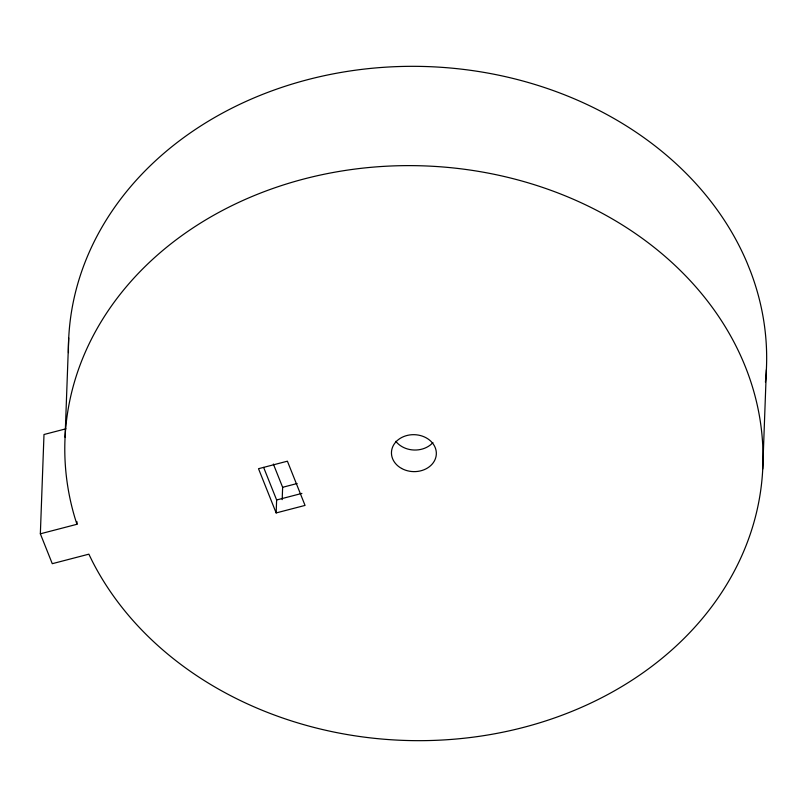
<?xml version="1.0" encoding="UTF-8"?>
<svg xmlns="http://www.w3.org/2000/svg" width="807" height="807" viewBox="0 0 807 807"><rect width="100%" height="100%" fill="white"/><g stroke="black" fill="none" stroke-linecap="round" stroke-linejoin="round"><path stroke-width="1.21" d="M40.35 533.81L76.947 524.288L74.94 517.973A349.199 287.433 2.1 0 1 493.319 174.12A349.199 287.433 2.1 0 1 680.765 641.666A349.199 287.433 2.1 0 1 92.19 560.996L88.861 554.167L52.273 563.689L40.35 533.81L43.992 434.509L65.952 428.799M65.074 437.253L68.716 337.951M76.947 524.288L77.038 521.776M276.155 512.929L258.512 468.706L287.403 461.19L305.046 505.414L276.155 512.929L276.63 499.977L263.627 467.394M282.188 499.634L282.632 487.297L273.351 464.035M762.736 469.049L766.378 369.747M282.632 487.297L297.137 483.524M276.63 499.977L301.909 493.4M765.429 382.135A349.199 287.433 2.1 0 0 750.591 271.566L747.141 262.951A349.199 287.433 2.1 0 0 357.43 69.937A349.199 287.433 2.1 0 0 68.444 352.629M432.915 442.569A22.445 18.47 2.1 0 1 395.803 441.308M401.573 468.443A22.445 18.47 2.1 0 0 436.305 454.482A22.445 18.47 2.1 0 0 403.833 436.516A22.445 18.47 2.1 0 0 401.573 468.443"/></g></svg>
